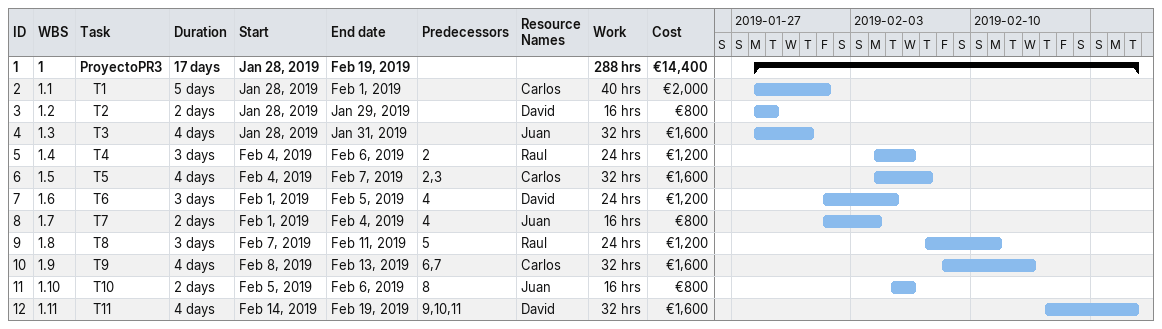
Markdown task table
| ID | WBS | Task | Duration | Start | Finish | Predecessors | Resources | Work (h) | Cost (€) |
|---|---|---|---|---|---|---|---|---|---|
| 1 | 1 | **ProyectoPR3** | 17d | 2019-01-28 | 2019-02-19 |  |  | 288 | 14400 |
| 2 | 1.1 | T1 | 5d | 2019-01-28 | 2019-02-01 |  | Carlos | 40 | 2000 |
| 3 | 1.2 | T2 | 2d | 2019-01-28 | 2019-01-29 |  | David | 16 | 800 |
| 4 | 1.3 | T3 | 4d | 2019-01-28 | 2019-01-31 |  | Juan | 32 | 1600 |
| 5 | 1.4 | T4 | 3d | 2019-02-04 | 2019-02-06 | 2 | Raul | 24 | 1200 |
| 6 | 1.5 | T5 | 4d | 2019-02-04 | 2019-02-07 | 2, 3 | Carlos | 32 | 1600 |
| 7 | 1.6 | T6 | 3d | 2019-02-01 | 2019-02-05 | 4 | David | 24 | 1200 |
| 8 | 1.7 | T7 | 2d | 2019-02-01 | 2019-02-04 | 4 | Juan | 16 | 800 |
| 9 | 1.8 | T8 | 3d | 2019-02-07 | 2019-02-11 | 5 | Raul | 24 | 1200 |
| 10 | 1.9 | T9 | 4d | 2019-02-08 | 2019-02-13 | 6, 7 | Carlos | 32 | 1600 |
| 11 | 1.10 | T10 | 2d | 2019-02-05 | 2019-02-06 | 8 | Juan | 16 | 800 |
| 12 | 1.11 | T11 | 4d | 2019-02-14 | 2019-02-19 | 9, 10, 11 | David | 32 | 1600 |
